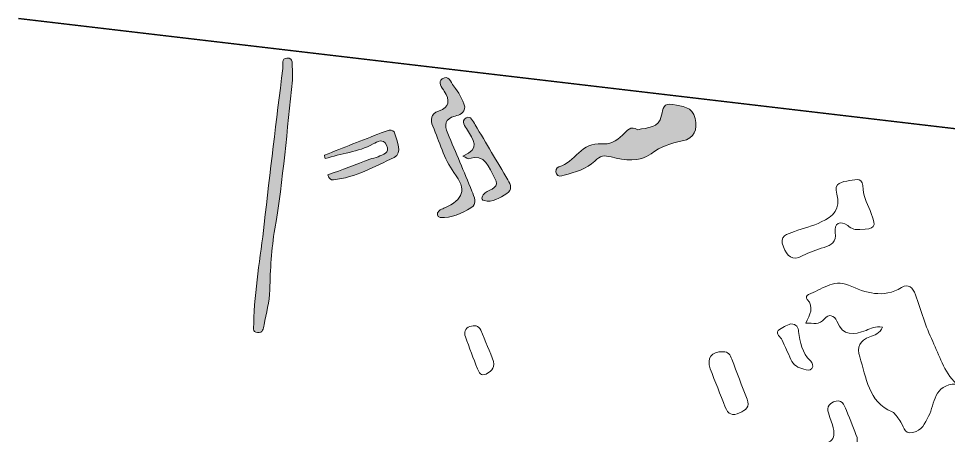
# Model space of a CAD drawing. Header units: millimetres. Extents: x -443 to 1612, y -2099 to -381.
# Drawn here: x -92 to 529, y -660 to -381 of the extents above; entities that cross this region are included whole.
import ezdxf

# ---------------------------------------------------------------- set-up
doc = ezdxf.new("R2010")
doc.units = ezdxf.units.MM
doc.header["$MEASUREMENT"] = 0
doc.layers.add('Layer 1', color=7, linetype='Continuous', lineweight=0)

msp = doc.modelspace()

# ---------------------------------------------------------------- hatches: boundary and pattern name
at = {"layer": 'Layer 1', "true_color": 0x000000, "transparency": 33554687}
h = msp.add_hatch(color=18, dxfattribs=at)
h.dxf.hatch_style = 2
edge = h.paths.add_edge_path()
edge.add_spline(control_points=[(91.1, -422.59), (87.48, -455.71), (84.9, -488.95), (79.32, -521.88), (77.05, -535.28), (76.27, -549.03), (75.97, -562.64), (75.79, -570.76), (73.47, -578.26), (72.13, -586.03), (71.7, -588.5), (71.23, -591.61), (67.8, -591.25), (63.94, -590.84), (65.21, -587.44), (65.25, -585.16), (65.64, -562.85), (69.75, -540.93), (72.21, -518.84), (76.09, -484.12), (80.41, -449.44), (84.57, -414.75), (84.89, -412.14), (83.43, -407.96), (87.37, -407.74), (92.29, -407.47), (90.54, -412.24), (91.01, -414.98), (91.43, -417.45), (91.1, -420.05), (91.1, -422.59)], knot_values=[0, 0, 0, 0, 1, 1, 1, 2, 2, 2, 3, 3, 3, 4, 4, 4, 5, 5, 5, 6, 6, 6, 7, 7, 7, 8, 8, 8, 9, 9, 9, 10, 10, 10, 10], degree=3, periodic=0)
h = msp.add_hatch(color=18, dxfattribs=at)
h.dxf.hatch_style = 2
edge = h.paths.add_edge_path()
edge.add_spline(control_points=[(206.2, -440.24), (205.93, -444.61), (202.71, -445.74), (199.71, -446.55), (192.95, -448.37), (192.34, -452.34), (194.8, -458.06), (200.31, -470.88), (205.8, -483.71), (210.96, -496.67), (212.41, -500.29), (214.97, -505.25), (210.3, -507.89), (204.07, -511.4), (197.43, -515.01), (189.84, -514.19), (187.6, -513.94), (187.25, -511.55), (189.02, -509.83), (189.89, -508.99), (191.2, -508.58), (192.34, -508.05), (205.65, -501.98), (207.66, -496.11), (199.02, -484.28), (192.1, -474.8), (189.32, -463.69), (184.85, -453.25), (183.08, -449.13), (183.43, -444.91), (188.67, -443.18), (196.51, -440.6), (196.16, -435.91), (192.55, -429.95), (191, -427.38), (187.82, -423.82), (191.13, -421.56), (195.32, -418.71), (196.92, -423.85), (198.75, -426.34), (201.92, -430.66), (204.97, -435.16), (206.2, -440.24)], knot_values=[0, 0, 0, 0, 1, 1, 1, 2, 2, 2, 3, 3, 3, 4, 4, 4, 5, 5, 5, 6, 6, 6, 7, 7, 7, 8, 8, 8, 9, 9, 9, 10, 10, 10, 11, 11, 11, 12, 12, 12, 13, 13, 13, 14, 14, 14, 14], degree=3, periodic=0)
h = msp.add_hatch(color=18, dxfattribs=at)
h.dxf.hatch_style = 2
edge = h.paths.add_edge_path()
edge.add_spline(control_points=[(321.8, -455.63), (328.4, -454), (335.98, -455), (337.73, -445.99), (338.53, -441.9), (339.22, -437.33), (345.28, -438.7), (351.33, -440.07), (358.6, -440.03), (360.17, -448.1), (361.6, -455.39), (360.13, -461.39), (351.39, -463.14), (343.98, -464.63), (337.17, -466.83), (330.67, -471.66), (322.97, -477.39), (313.14, -476.24), (304.01, -473.79), (299.73, -472.64), (296.64, -472.85), (293.08, -476.55), (287.7, -482.13), (279.83, -483.81), (272.57, -486.11), (270.77, -486.68), (268.62, -487.31), (267.45, -485.22), (266.37, -483.28), (267.26, -480.85), (269.07, -480.37), (279.81, -477.56), (284.25, -463.47), (297.9, -465.1), (302.11, -465.6), (307.94, -463.29), (311.56, -459.29), (314.46, -456.07), (317.14, -452.8), (321.8, -455.63)], knot_values=[0, 0, 0, 0, 1, 1, 1, 2, 2, 2, 3, 3, 3, 4, 4, 4, 5, 5, 5, 6, 6, 6, 7, 7, 7, 8, 8, 8, 9, 9, 9, 10, 10, 10, 11, 11, 11, 12, 12, 12, 13, 13, 13, 13], degree=3, periodic=0)
h = msp.add_hatch(color=18, dxfattribs=at)
h.dxf.hatch_style = 2
edge = h.paths.add_edge_path()
edge.add_spline(control_points=[(204.83, -473.21), (217.44, -468.27), (211.62, -462.05), (207.99, -455.82), (206.53, -453.32), (203.14, -449.98), (207.12, -447.73), (210.3, -445.93), (211.77, -450), (213.17, -452.33), (220.51, -464.59), (227.75, -476.92), (235.04, -489.2), (236.99, -492.48), (238.22, -495.86), (234.22, -498.32), (229.65, -501.12), (224.75, -504.44), (219.22, -503.02), (216.41, -502.29), (217.97, -499.39), (219.9, -497.85), (223.22, -495.2), (230.35, -494.54), (226.09, -487.73), (222.06, -481.28), (220.38, -470.97), (208.54, -474.99), (208.12, -475.13), (207.44, -474.49), (204.83, -473.21)], knot_values=[0, 0, 0, 0, 1, 1, 1, 2, 2, 2, 3, 3, 3, 4, 4, 4, 5, 5, 5, 6, 6, 6, 7, 7, 7, 8, 8, 8, 9, 9, 9, 10, 10, 10, 10], degree=3, periodic=0)
h = msp.add_hatch(color=18, dxfattribs=at)
h.dxf.hatch_style = 2
edge = h.paths.add_edge_path()
edge.add_spline(control_points=[(112.51, -472.64), (125.15, -467.65), (137.76, -462.61), (150.44, -457.74), (153.54, -456.54), (158.5, -454.1), (159.5, -458.31), (160.69, -463.32), (165.02, -471.2), (159.03, -474.09), (146.08, -480.35), (133.18, -487.53), (118.41, -489.15), (116.89, -489.31), (115.3, -488.47), (114.81, -485.84), (124.07, -482.39), (133.44, -478.87), (142.84, -475.4), (144.62, -474.75), (146.54, -474.44), (148.26, -473.67), (151.59, -472.2), (156.45, -471.42), (153.88, -465.96), (151.64, -461.18), (147.95, -463.53), (144.99, -465.15), (134.87, -470.66), (123.51, -471.46), (112.87, -474.94), (112.75, -474.17), (112.63, -473.4), (112.51, -472.64)], knot_values=[0, 0, 0, 0, 1, 1, 1, 2, 2, 2, 3, 3, 3, 4, 4, 4, 5, 5, 5, 6, 6, 6, 7, 7, 7, 8, 8, 8, 9, 9, 9, 10, 10, 10, 11, 11, 11, 11], degree=3, periodic=0)

# ---------------------------------------------------------------- linework, layer by layer
at = {"layer": 'Layer 1', "color": 250, "lineweight": 35, "true_color": 0x231f20}
msp.add_line((-91.88, -381.35), (1288.56, -543.83), dxfattribs=at)
at = {"layer": 'Layer 1'}
for points, knots in [([(91.1, -422.59), (87.48, -455.71), (84.9, -488.95), (79.32, -521.88), (77.05, -535.28), (76.27, -549.03), (75.97, -562.64), (75.79, -570.76), (73.47, -578.26), (72.13, -586.03), (71.7, -588.5), (71.23, -591.61), (67.8, -591.25), (63.94, -590.84), (65.21, -587.44), (65.25, -585.16), (65.64, -562.85), (69.75, -540.93), (72.21, -518.84), (76.09, -484.12), (80.41, -449.44), (84.57, -414.75), (84.89, -412.14), (83.43, -407.96), (87.37, -407.74), (92.29, -407.47), (90.54, -412.24), (91.01, -414.98), (91.43, -417.45), (91.1, -420.05), (91.1, -422.59)], [0, 0, 0, 0, 1, 1, 1, 2, 2, 2, 3, 3, 3, 4, 4, 4, 5, 5, 5, 6, 6, 6, 7, 7, 7, 8, 8, 8, 9, 9, 9, 10, 10, 10, 10]), ([(206.2, -440.24), (205.93, -444.61), (202.71, -445.74), (199.71, -446.55), (192.95, -448.37), (192.34, -452.34), (194.8, -458.06), (200.31, -470.88), (205.8, -483.71), (210.96, -496.67), (212.41, -500.29), (214.97, -505.25), (210.3, -507.89), (204.07, -511.4), (197.43, -515.01), (189.84, -514.19), (187.6, -513.94), (187.25, -511.55), (189.02, -509.83), (189.89, -508.99), (191.2, -508.58), (192.34, -508.05), (205.65, -501.98), (207.66, -496.11), (199.02, -484.28), (192.1, -474.8), (189.32, -463.69), (184.85, -453.25), (183.08, -449.13), (183.43, -444.91), (188.67, -443.18), (196.51, -440.6), (196.16, -435.91), (192.55, -429.95), (191, -427.38), (187.82, -423.82), (191.13, -421.56), (195.32, -418.71), (196.92, -423.85), (198.75, -426.34), (201.92, -430.66), (204.97, -435.16), (206.2, -440.24)], [0, 0, 0, 0, 1, 1, 1, 2, 2, 2, 3, 3, 3, 4, 4, 4, 5, 5, 5, 6, 6, 6, 7, 7, 7, 8, 8, 8, 9, 9, 9, 10, 10, 10, 11, 11, 11, 12, 12, 12, 13, 13, 13, 14, 14, 14, 14]), ([(321.8, -455.63), (328.4, -454), (335.98, -455), (337.73, -445.99), (338.53, -441.9), (339.22, -437.33), (345.28, -438.7), (351.33, -440.07), (358.6, -440.03), (360.17, -448.1), (361.6, -455.39), (360.13, -461.39), (351.39, -463.14), (343.98, -464.63), (337.17, -466.83), (330.67, -471.66), (322.97, -477.39), (313.14, -476.24), (304.01, -473.79), (299.73, -472.64), (296.64, -472.85), (293.08, -476.55), (287.7, -482.13), (279.83, -483.81), (272.57, -486.11), (270.77, -486.68), (268.62, -487.31), (267.45, -485.22), (266.37, -483.28), (267.26, -480.85), (269.07, -480.37), (279.81, -477.56), (284.25, -463.47), (297.9, -465.1), (302.11, -465.6), (307.94, -463.29), (311.56, -459.29), (314.46, -456.07), (317.14, -452.8), (321.8, -455.63)], [0, 0, 0, 0, 1, 1, 1, 2, 2, 2, 3, 3, 3, 4, 4, 4, 5, 5, 5, 6, 6, 6, 7, 7, 7, 8, 8, 8, 9, 9, 9, 10, 10, 10, 11, 11, 11, 12, 12, 12, 13, 13, 13, 13]), ([(204.83, -473.21), (217.44, -468.27), (211.62, -462.05), (207.99, -455.82), (206.53, -453.32), (203.14, -449.98), (207.12, -447.73), (210.3, -445.93), (211.77, -450), (213.17, -452.33), (220.51, -464.59), (227.75, -476.92), (235.04, -489.2), (236.99, -492.48), (238.22, -495.86), (234.22, -498.32), (229.65, -501.12), (224.75, -504.44), (219.22, -503.02), (216.41, -502.29), (217.97, -499.39), (219.9, -497.85), (223.22, -495.2), (230.35, -494.54), (226.09, -487.73), (222.06, -481.28), (220.38, -470.97), (208.54, -474.99), (208.12, -475.13), (207.44, -474.49), (204.83, -473.21)], [0, 0, 0, 0, 1, 1, 1, 2, 2, 2, 3, 3, 3, 4, 4, 4, 5, 5, 5, 6, 6, 6, 7, 7, 7, 8, 8, 8, 9, 9, 9, 10, 10, 10, 10]), ([(112.51, -472.64), (125.15, -467.65), (137.76, -462.61), (150.44, -457.74), (153.54, -456.54), (158.5, -454.1), (159.5, -458.31), (160.69, -463.32), (165.02, -471.2), (159.03, -474.09), (146.08, -480.35), (133.18, -487.53), (118.41, -489.15), (116.89, -489.31), (115.3, -488.47), (114.81, -485.84), (124.07, -482.39), (133.44, -478.87), (142.84, -475.4), (144.62, -474.75), (146.54, -474.44), (148.26, -473.67), (151.59, -472.2), (156.45, -471.42), (153.88, -465.96), (151.64, -461.18), (147.95, -463.53), (144.99, -465.15), (134.87, -470.66), (123.51, -471.46), (112.87, -474.94), (112.75, -474.17), (112.63, -473.4), (112.51, -472.64)], [0, 0, 0, 0, 1, 1, 1, 2, 2, 2, 3, 3, 3, 4, 4, 4, 5, 5, 5, 6, 6, 6, 7, 7, 7, 8, 8, 8, 9, 9, 9, 10, 10, 10, 11, 11, 11, 11]), ([(470.25, -522.23), (480.55, -521.97), (481.23, -520.95), (477.84, -511.68), (475.88, -506.32), (472.49, -500.95), (472.44, -495.56), (472.35, -487.43), (468.1, -488.72), (463.34, -489.64), (458.42, -490.59), (452.37, -490.68), (454.84, -498.68), (457.87, -508.49), (452.05, -513.7), (444.42, -517.28), (438.7, -519.96), (432.44, -521.47), (426.48, -523.66), (421.78, -525.39), (415.9, -526.41), (419.09, -533.93), (421.62, -539.9), (424.75, -543.74), (432.06, -539.81), (436.5, -537.41), (441.44, -535.9), (446.25, -534.26), (451.09, -532.61), (454.57, -530.94), (453.72, -524.31), (452.93, -518.26), (457.04, -516.01), (462.09, -519.74), (464.94, -521.84), (467.38, -522.91), (470.25, -522.23)], [0, 0, 0, 0, 1, 1, 1, 2, 2, 2, 3, 3, 3, 4, 4, 4, 5, 5, 5, 6, 6, 6, 7, 7, 7, 8, 8, 8, 9, 9, 9, 10, 10, 10, 11, 11, 11, 12, 12, 12, 12]), ([(485.27, -587.5), (483.64, -592.06), (479.9, -592.9), (476.84, -594.02), (470.08, -596.49), (467.98, -601.01), (470.13, -607.48), (474.69, -621.26), (475.52, -637.25), (491.82, -644.28), (493.9, -645.18), (495.2, -647.94), (496.8, -649.89), (499.38, -653.02), (499.16, -659.31), (505.66, -658.03), (511.69, -656.83), (513.5, -652.15), (516.13, -647.06), (520.38, -638.84), (519.13, -625.77), (534.65, -625.61), (526.03, -616.73), (523.36, -606.49), (518.85, -597.14), (513.98, -587.05), (511.12, -576.38), (507.44, -565.94), (505.78, -561.21), (502.48, -558.34), (498.09, -561.03), (485.74, -568.61), (474.18, -564.56), (462.65, -559.61), (452.03, -555.05), (444.53, -562.79), (435.83, -565.81), (434.54, -566.26), (434.13, -567.99), (435.07, -569.03), (439.79, -574.19), (436.78, -579.33), (434.03, -584.88), (439.19, -584.69), (443.1, -586.51), (446.48, -582.1), (449.28, -578.44), (453.27, -579.6), (454.81, -583.54), (458.91, -594.04), (466.19, -592.77), (474.36, -589.73), (477.57, -588.54), (480.68, -586.74), (485.27, -587.5)], [0, 0, 0, 0, 1, 1, 1, 2, 2, 2, 3, 3, 3, 4, 4, 4, 5, 5, 5, 6, 6, 6, 7, 7, 7, 8, 8, 8, 9, 9, 9, 10, 10, 10, 11, 11, 11, 12, 12, 12, 13, 13, 13, 14, 14, 14, 15, 15, 15, 16, 16, 16, 17, 17, 17, 18, 18, 18, 18]), ([(225.5, -610.5), (222.96, -604.27), (220.11, -596.87), (216.91, -589.61), (215.53, -586.5), (212.56, -586.06), (209.56, -587.17), (206.21, -588.41), (205.53, -591.03), (206.68, -594.15), (209.3, -601.31), (211.93, -608.46), (214.76, -615.54), (215.71, -617.9), (217.2, -620.48), (220.45, -618.91), (223.31, -617.51), (226.07, -615.69), (225.5, -610.5)], [0, 0, 0, 0, 1, 1, 1, 2, 2, 2, 3, 3, 3, 4, 4, 4, 5, 5, 5, 6, 6, 6, 6]), ([(423.81, -585.47), (421.57, -586.62), (417.89, -587.59), (415.69, -589.94), (413.58, -592.22), (417.3, -594.14), (418.25, -596.3), (420.15, -600.61), (422.22, -604.85), (424.13, -609.16), (425.83, -612.99), (428.98, -614.79), (432.83, -615.69), (434.64, -616.11), (436.72, -617.02), (438.12, -615.29), (439.56, -613.52), (438.39, -611.47), (437.15, -610.21), (431.73, -604.7), (429.98, -597.89), (429.28, -590.51), (429.05, -588.06), (428.27, -585.4), (423.81, -585.47)], [0, 0, 0, 0, 1, 1, 1, 2, 2, 2, 3, 3, 3, 4, 4, 4, 5, 5, 5, 6, 6, 6, 7, 7, 7, 8, 8, 8, 8]), ([(378.7, -604.07), (371.06, -603.8), (367.67, -608.11), (370.27, -615.4), (373.36, -624.04), (376.98, -632.49), (380.25, -641.06), (382.11, -645.95), (384.99, -647.12), (389.83, -644.85), (393.99, -642.9), (397.08, -641.12), (394.85, -635.67), (391.27, -626.88), (387.99, -617.97), (384.68, -609.07), (383.6, -606.19), (382.25, -603.88), (378.7, -604.07)], [0, 0, 0, 0, 1, 1, 1, 2, 2, 2, 3, 3, 3, 4, 4, 4, 5, 5, 5, 6, 6, 6, 6]), ([(468.38, -661.32), (466.37, -656.23), (463.79, -649.78), (461.28, -643.3), (459.71, -639.26), (458.13, -635.27), (452.5, -637.61), (446.88, -639.94), (448.82, -643.91), (450.21, -647.93), (455.28, -662.45), (454.1, -664.42), (438.83, -667.46), (437.59, -667.71), (436.25, -667.6), (435.07, -667.99), (429.9, -669.69), (430.29, -674.49), (430.79, -678.1), (431.33, -682.07), (434.97, -680.89), (437.7, -679.82), (446.55, -676.37), (455.39, -672.89), (464.21, -669.36), (467.08, -668.21), (468.98, -666.25), (468.38, -661.32)], [0, 0, 0, 0, 1, 1, 1, 2, 2, 2, 3, 3, 3, 4, 4, 4, 5, 5, 5, 6, 6, 6, 7, 7, 7, 8, 8, 8, 9, 9, 9, 9])]:
    msp.add_open_spline(points, degree=3, knots=knots, dxfattribs=at)

doc.saveas('drawing.dxf')
